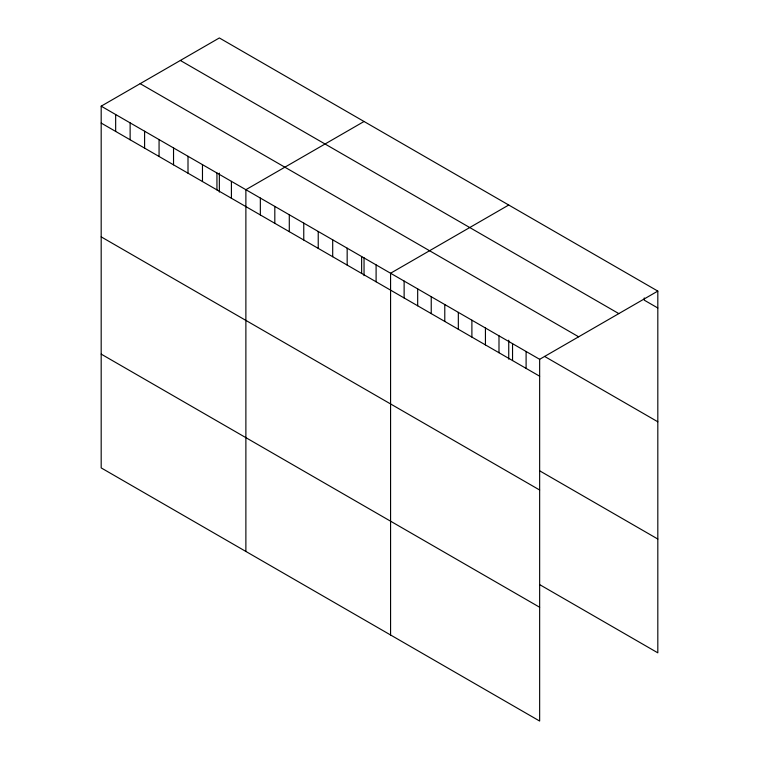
<?xml version="1.0" encoding="UTF-8"?>
<svg xmlns="http://www.w3.org/2000/svg" width="759" height="759" viewBox="0 0 759 759"><rect width="100%" height="100%" fill="white"/><g stroke="black" fill="none" stroke-linecap="round" stroke-linejoin="round"><path stroke-width="1.14" d="M101.184 106.165L539.649 359.311L539.649 721.05L101.184 467.905L101.184 106.165L219.351 37.95L657.816 291.095L657.816 652.835L539.715 584.648M364.045 121.487L245.878 189.703L245.878 551.442M508.739 205.025L390.572 273.24L390.572 634.979M539.649 359.311L657.816 291.095M657.816 307.993L644.258 300.166L644.258 297.917M180.357 60.464L618.822 313.609M140.178 83.661L578.643 336.797M544.554 356.398L657.816 421.786M101.184 123.062L539.649 376.208M539.715 470.846L657.816 539.032M101.184 236.865L539.649 490.01M101.184 354.111L539.649 607.257M526.101 351.493L526.101 368.381M512.543 343.666L512.543 360.563M508.739 340.184L508.739 359.168M498.995 335.839L498.995 352.736M485.437 328.011L485.437 344.909M471.889 320.194L471.889 337.091M458.332 312.366L458.332 329.264M444.783 304.539L444.783 321.437M431.235 296.722L431.235 313.609M417.678 288.894L417.678 305.792M404.13 281.067L404.13 297.964M376.103 264.891L376.103 281.788M364.045 257.766L364.045 275.631M361.635 256.533L361.635 273.43M347.167 248.184L347.167 265.081M332.698 239.825L332.698 256.722M318.23 231.476L318.23 248.373M303.761 223.118L303.761 240.015M289.293 214.769L289.293 231.666M274.815 206.41L274.815 223.307M260.346 198.061L260.346 214.958M231.41 181.354L231.41 198.251M219.351 173.109L219.351 192.093M216.941 172.995L216.941 189.892M202.473 164.646L202.473 181.543M188.004 156.288L188.004 173.185M173.536 147.939L173.536 164.836M159.067 139.58L159.067 156.477M144.599 131.231L144.599 148.128M130.131 122.873L130.131 139.77M115.662 114.524L115.662 131.421"/></g></svg>
